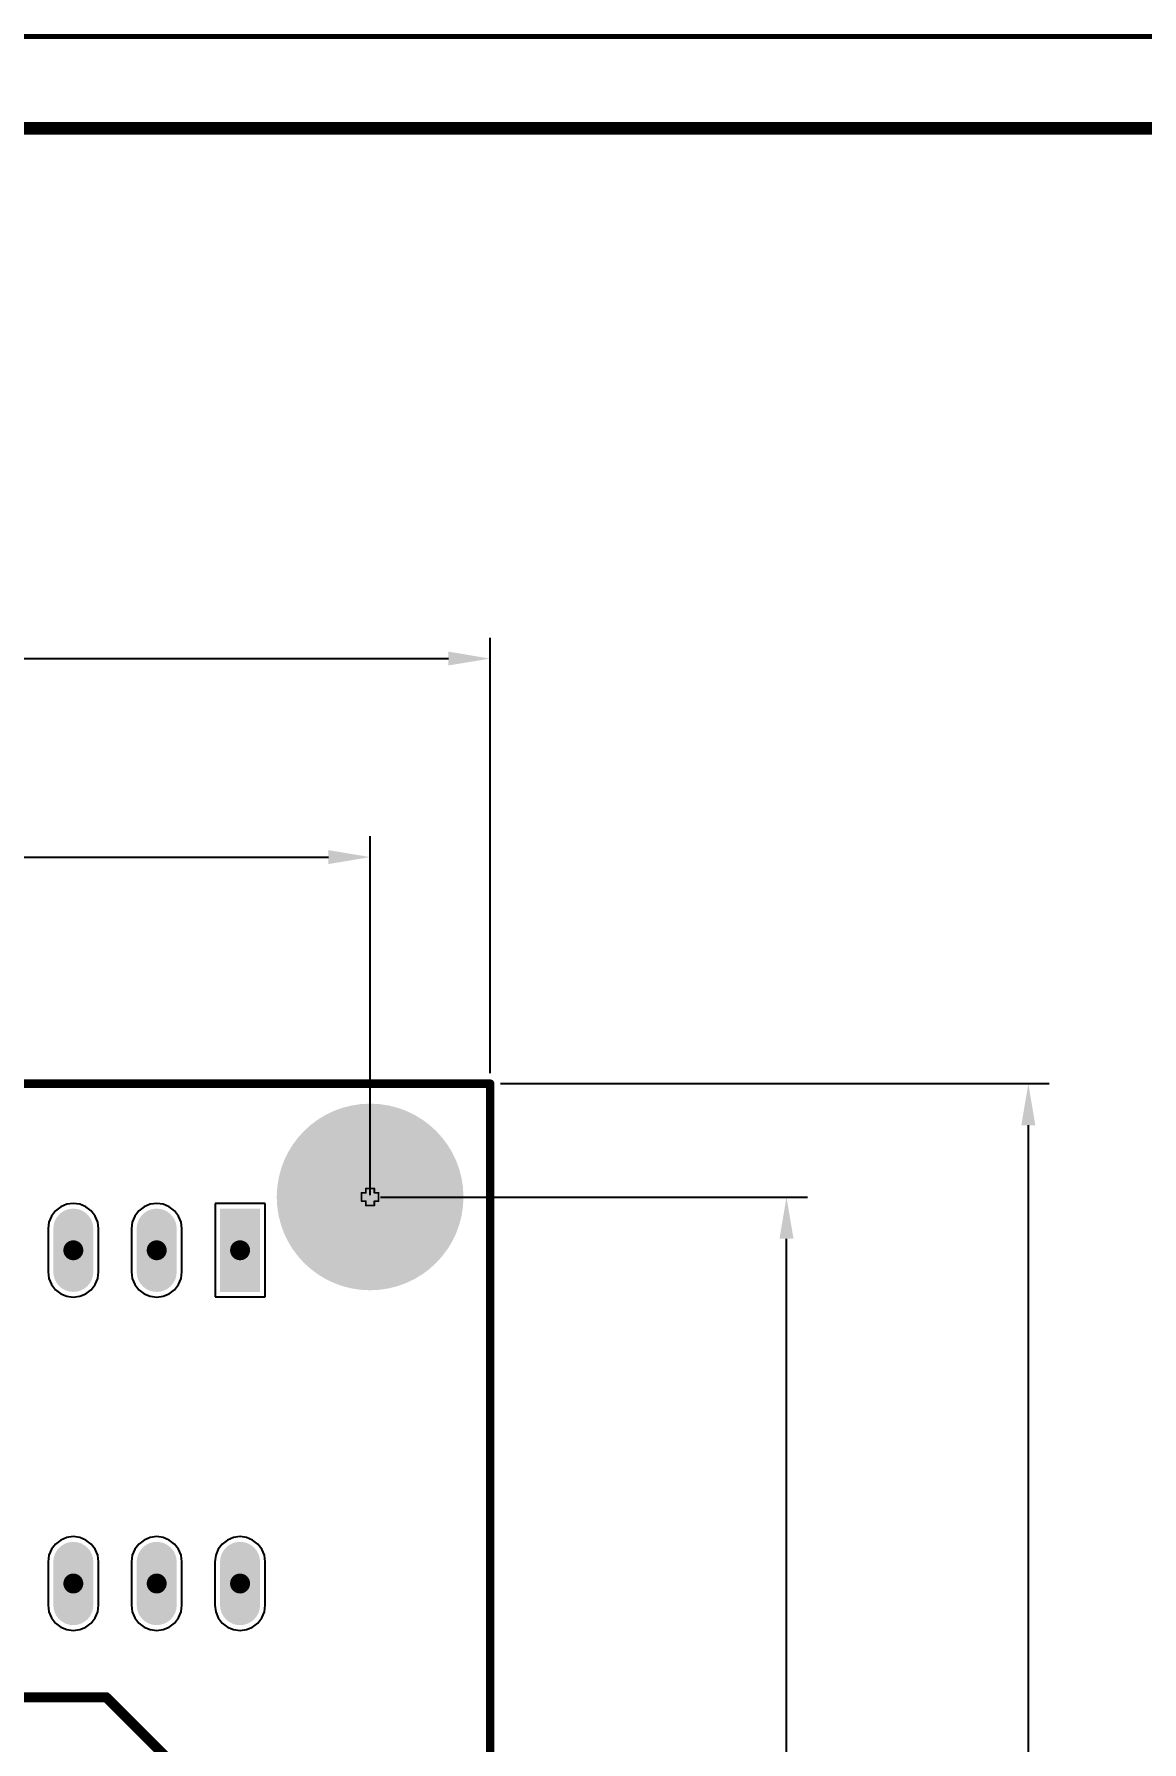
# Paper-space layout 'Лист1' of a CAD drawing. Header units: millimetres. Extents: x 0 to 594, y 0 to 420.
# Drawn here: x 222.6 to 289, y 317.9 to 420.3 of the extents above; entities that cross this region are included whole.
import ezdxf

# ---------------------------------------------------------------- set-up
doc = ezdxf.new("R2010")
doc.units = ezdxf.units.MM
for name, color, linetype in [('DrillDrawing', 1, 'Continuous'), ('Mechanical1', 6, 'Continuous'), ('PadHoleLayer', 156, 'Continuous'), ('TopLayer', 1, 'Continuous')]:
    doc.layers.add(name, color=color, linetype=linetype)
doc.layers.add('Sheet', color=7, linetype='Continuous', lineweight=50)
doc.styles.get("Standard").update_dxf_attribs({"font": 'arial.ttf'})
doc.dimstyles.new('ISO-25', dxfattribs={"dimtxt": 2.5, "dimasz": 2.5, "dimexe": 1.25, "dimexo": 0.625, "dimtad": 1, "dimtxsty": 'Standard', "dimcen": 2.5, "dimadec": 0, "dimazin": 0, "dimtfac": 1, "dimtmove": 0, "dimatfit": 3, "dimfxl": 1, "dimarcsym": 0})

# ---------------------------------------------------------------- blocks, each defined once
blk = doc.blocks.new('*D190')
at = {"color": 0, "lineweight": -2, "transparency": 16777216}
for p, q in [((250.54, 357.38), (283.41, 357.38)), ((282.16, 354.88), (282.16, 228.02)), ((250.54, 225.52), (283.41, 225.52))]:
    blk.add_line(p, q, dxfattribs=at)
at = {"color": 0, "transparency": 16777216}
for points in [[(281.74, 354.88), (282.58, 354.88), (282.16, 357.38)], [(281.74, 228.02), (282.58, 228.02), (282.16, 225.52)]]:
    blk.add_solid(points, dxfattribs=at)
at = {"layer": 'Defpoints', "color": 0, "transparency": 16777216}
for p in [(249.91, 357.38), (249.91, 225.52), (282.16, 225.52)]:
    blk.add_point(p, dxfattribs=at)
at = {"color": 0, "transparency": 16777216, "insert": (278.66, 291.45), "char_height": 2.5, "attachment_point": 5, "rotation": 90}
blk.add_mtext('{\\fGOST type A|b0|i1|c204|p34;\\H2x;66±0,1}', dxfattribs=at)
blk = doc.blocks.new('*D191')
at = {"color": 0, "lineweight": -2, "transparency": 16777216}
for p, q in [((80.09, 358), (80.09, 384.11)), ((249.91, 358), (249.91, 384.11)), ((82.59, 382.86), (247.41, 382.86))]:
    blk.add_line(p, q, dxfattribs=at)
at = {"color": 0, "transparency": 16777216}
for points in [[(82.59, 383.28), (82.59, 382.45), (80.09, 382.86)], [(247.41, 383.28), (247.41, 382.45), (249.91, 382.86)]]:
    blk.add_solid(points, dxfattribs=at)
at = {"layer": 'Defpoints', "color": 0, "transparency": 16777216}
for p in [(249.91, 382.86), (80.09, 357.38), (249.91, 357.38)]:
    blk.add_point(p, dxfattribs=at)
at = {"color": 0, "transparency": 16777216, "insert": (165, 386.36), "char_height": 2.5, "width": 16.1, "attachment_point": 5}
blk.add_mtext('{\\fGOST type A|b0|i1|c204|p34;\\H2x;85±0,1}', dxfattribs=at)
blk = doc.blocks.new('*D207')
at = {"color": 0, "lineweight": -2, "transparency": 16777216}
for p, q in [((243.35, 350.58), (268.92, 350.58)), ((267.67, 235.61), (267.67, 348.08)), ((242.95, 233.11), (268.92, 233.11))]:
    blk.add_line(p, q, dxfattribs=at)
at = {"color": 0, "transparency": 16777216}
for points in [[(267.25, 348.08), (268.09, 348.08), (267.67, 350.58)], [(267.25, 235.61), (268.09, 235.61), (267.67, 233.11)]]:
    blk.add_solid(points, dxfattribs=at)
at = {"layer": 'Defpoints', "color": 0, "transparency": 16777216}
for p in [(242.72, 350.58), (267.67, 350.58), (242.32, 233.11)]:
    blk.add_point(p, dxfattribs=at)
at = {"color": 0, "transparency": 16777216, "insert": (264.17, 291.85), "char_height": 2.5, "attachment_point": 5, "rotation": 90}
blk.add_mtext('{\\fGOST type A|b0|i1|c0|p34;\\H2x;59\\fGOST type A|b0|i1|c204|p34;±0,1}', dxfattribs=at)
blk = doc.blocks.new('*D208')
at = {"color": 0, "lineweight": -2, "transparency": 16777216}
for p, q in [((87.69, 350.61), (87.69, 372.21)), ((242.72, 350.7), (242.72, 372.21)), ((90.19, 370.96), (240.22, 370.96))]:
    blk.add_line(p, q, dxfattribs=at)
at = {"color": 0, "transparency": 16777216}
for points in [[(90.19, 371.38), (90.19, 370.54), (87.69, 370.96)], [(240.22, 371.38), (240.22, 370.54), (242.72, 370.96)]]:
    blk.add_solid(points, dxfattribs=at)
at = {"layer": 'Defpoints', "color": 0, "transparency": 16777216}
for p in [(242.72, 370.96), (87.69, 349.98), (242.72, 350.08)]:
    blk.add_point(p, dxfattribs=at)
at = {"color": 0, "transparency": 16777216, "insert": (165.2, 374.46), "char_height": 2.5, "attachment_point": 5}
blk.add_mtext('{\\fGOST type A|b0|i1|c0|p34;\\H2x;77\\fGOST type A|b0|i1|c204|p34;±0,1}', dxfattribs=at)

psp = doc.layouts.new('Лист1')

# ---------------------------------------------------------------- hatches: boundary and pattern name
at = {"layer": 'PadHoleLayer'}
h = psp.add_hatch(color=156, dxfattribs=at)
edge = h.paths.add_edge_path()
edge.add_arc((242.721, 350.584), 3.197, 0, 360)
h = psp.add_hatch(color=156, dxfattribs=at)
edge = h.paths.add_edge_path()
edge.add_arc((224.94, 347.387), 0.599, 0, 360)
h = psp.add_hatch(color=156, dxfattribs=at)
edge = h.paths.add_edge_path()
edge.add_arc((229.935, 347.387), 0.599, 0, 360)
h = psp.add_hatch(color=156, dxfattribs=at)
edge = h.paths.add_edge_path()
edge.add_arc((234.93, 347.387), 0.599, 0, 360)
h = psp.add_hatch(color=156, dxfattribs=at)
edge = h.paths.add_edge_path()
edge.add_arc((224.94, 327.408), 0.599, 0, 360)
h = psp.add_hatch(color=156, dxfattribs=at)
edge = h.paths.add_edge_path()
edge.add_arc((229.935, 327.408), 0.599, 0, 360)
h = psp.add_hatch(color=156, dxfattribs=at)
edge = h.paths.add_edge_path()
edge.add_arc((234.93, 327.408), 0.599, 0, 360)
at = {"layer": 'TopLayer'}
h = psp.add_hatch(color=1, dxfattribs=at)
edge = h.paths.add_edge_path()
edge.add_arc((242.721, 350.584), 5.594, 0, 360)
h = psp.add_hatch(color=1, dxfattribs=at)
edge = h.paths.add_edge_path()
edge.add_arc((224.94, 348.686), 1.199, 0, 180)
edge.add_line((223.742, 348.686), (223.742, 346.088))
edge.add_arc((224.94, 346.088), 1.199, 180, 360)
edge.add_line((226.139, 346.088), (226.139, 348.686))
h = psp.add_hatch(color=1, dxfattribs=at)
edge = h.paths.add_edge_path()
edge.add_arc((229.935, 348.686), 1.199, 0, 180)
edge.add_line((228.736, 348.686), (228.736, 346.088))
edge.add_arc((229.935, 346.088), 1.199, 180, 360)
edge.add_line((231.134, 346.088), (231.134, 348.686))
psp.add_hatch(color=1, dxfattribs=at).paths.add_polyline_path([(236.128, 349.884), (236.128, 344.89), (233.731, 344.89), (233.731, 349.884)])
h = psp.add_hatch(color=1, dxfattribs=at)
edge = h.paths.add_edge_path()
edge.add_arc((224.94, 328.707), 1.199, 0, 180)
edge.add_line((223.742, 328.707), (223.742, 326.11))
edge.add_arc((224.94, 326.11), 1.199, 180, 360)
edge.add_line((226.139, 326.11), (226.139, 328.707))
h = psp.add_hatch(color=1, dxfattribs=at)
edge = h.paths.add_edge_path()
edge.add_arc((229.935, 328.707), 1.199, 0, 180)
edge.add_line((228.736, 328.707), (228.736, 326.11))
edge.add_arc((229.935, 326.11), 1.199, 180, 360)
edge.add_line((231.134, 326.11), (231.134, 328.707))
h = psp.add_hatch(color=1, dxfattribs=at)
edge = h.paths.add_edge_path()
edge.add_arc((234.93, 328.707), 1.199, 0, 180)
edge.add_line((233.731, 328.707), (233.731, 326.11))
edge.add_arc((234.93, 326.11), 1.199, 180, 360)
edge.add_line((236.128, 326.11), (236.128, 328.707))

# ---------------------------------------------------------------- linework, layer by layer
at = {"layer": 'DrillDrawing', "const_width": 0.101}
for points in [[(242.214, 350.33), (242.214, 350.837)], [(242.214, 350.837), (242.468, 350.837)], [(242.214, 350.33), (242.468, 350.33)], [(242.468, 350.837), (242.468, 351.091)], [(242.468, 351.091), (242.975, 351.091)], [(242.468, 350.076), (242.468, 350.33)], [(242.975, 350.837), (242.975, 351.091)], [(242.975, 350.837), (243.229, 350.837)], [(242.975, 350.33), (243.229, 350.33)], [(242.975, 350.076), (242.975, 350.33)], [(243.229, 350.33), (243.229, 350.837)], [(242.468, 350.076), (242.975, 350.076)]]:
    psp.add_lwpolyline(points, dxfattribs=at)
at = {"layer": 'DrillDrawing'}
for points, const_width in [([(242.189, 350.837, 1), (242.239, 350.837, 1)], 0.0507), ([(242.189, 350.837, 1), (242.239, 350.837, 1)], 0.0507), ([(242.189, 350.33, 1), (242.239, 350.33, 1)], 0.0507), ([(242.189, 350.33, 1), (242.239, 350.33, 1)], 0.0507), ([(242.442, 351.091, 1), (242.493, 351.091, 1)], 0.0507), ([(242.442, 351.091, 1), (242.493, 351.091, 1)], 0.0507), ([(242.442, 350.837, 1), (242.493, 350.837, 1)], 0.0507), ([(242.442, 350.837, 1), (242.493, 350.837, 1)], 0.0507), ([(242.442, 350.33, 1), (242.493, 350.33, 1)], 0.0507), ([(242.442, 350.33, 1), (242.493, 350.33, 1)], 0.0507), ([(242.95, 351.091, 1), (243.001, 351.091, 1)], 0.0507), ([(242.95, 351.091, 1), (243.001, 351.091, 1)], 0.0507), ([(242.95, 350.837, 1), (243.001, 350.837, 1)], 0.0507), ([(242.95, 350.837, 1), (243.001, 350.837, 1)], 0.0507), ([(242.95, 350.33, 1), (243.001, 350.33, 1)], 0.0507), ([(242.95, 350.33, 1), (243.001, 350.33, 1)], 0.0507), ([(243.204, 350.837, 1), (243.254, 350.837, 1)], 0.0507), ([(243.204, 350.837, 1), (243.254, 350.837, 1)], 0.0507), ([(243.204, 350.33, 1), (243.254, 350.33, 1)], 0.0507), ([(243.204, 350.33, 1), (243.254, 350.33, 1)], 0.0507), ([(242.442, 350.076, 1), (242.493, 350.076, 1)], 0.0507), ([(242.442, 350.076, 1), (242.493, 350.076, 1)], 0.0507), ([(242.95, 350.076, 1), (243.001, 350.076, 1)], 0.0507), ([(242.95, 350.076, 1), (243.001, 350.076, 1)], 0.0507), ([(225.448, 347.387, 1), (224.433, 347.387, 1)], 0.101), ([(224.407, 347.387, 1), (224.458, 347.387, 1)], 0.0507), ([(225.422, 347.387, 1), (225.473, 347.387, 1)], 0.0507), ([(230.442, 347.387, 1), (229.427, 347.387, 1)], 0.101), ([(229.402, 347.387, 1), (229.453, 347.387, 1)], 0.0507), ([(230.417, 347.387, 1), (230.468, 347.387, 1)], 0.0507), ([(235.437, 347.387, 1), (234.422, 347.387, 1)], 0.101), ([(234.397, 347.387, 1), (234.448, 347.387, 1)], 0.0507), ([(235.412, 347.387, 1), (235.463, 347.387, 1)], 0.0507), ([(225.448, 327.408, 1), (224.433, 327.408, 1)], 0.101), ([(230.442, 327.408, 1), (229.427, 327.408, 1)], 0.101), ([(235.437, 327.408, 1), (234.422, 327.408, 1)], 0.101), ([(224.407, 327.408, 1), (224.458, 327.408, 1)], 0.0507), ([(225.422, 327.408, 1), (225.473, 327.408, 1)], 0.0507), ([(229.402, 327.408, 1), (229.453, 327.408, 1)], 0.0507), ([(230.417, 327.408, 1), (230.468, 327.408, 1)], 0.0507), ([(234.397, 327.408, 1), (234.448, 327.408, 1)], 0.0507), ([(235.412, 327.408, 1), (235.463, 327.408, 1)], 0.0507)]:
    psp.add_lwpolyline(points, format="xyb", close=True, dxfattribs=dict(at, const_width=const_width))
at = {"layer": 'Mechanical1', "const_width": 0.507}
for points in [[(80.094, 357.376), (249.914, 357.376)], [(249.914, 225.516), (249.914, 357.376)]]:
    psp.add_lwpolyline(points, dxfattribs=at)
at = {"layer": 'Mechanical1', "const_width": 0.254}
psp.add_lwpolyline([(249.787, 357.376, 1), (250.041, 357.376, 1)], format="xyb", close=True, dxfattribs=at)
psp.add_lwpolyline([(249.787, 357.376, 1), (250.041, 357.376, 1)], format="xyb", close=True, dxfattribs=at)
at = {"layer": 'Sheet'}
for points, const_width in [([(0.15, 420.15), (594.15, 420.15), (594.15, 0.15), (0.15, 0.15), (0.15, 420.15)], 0.3), ([(19.651, 150.65), (8.151, 150.65), (8.151, 5.15), (588.151, 5.15), (588.151, 414.65), (19.651, 414.649), (19.651, 171.65)], 0.749)]:
    psp.add_lwpolyline(points, dxfattribs=dict(at, const_width=const_width))
at = {"layer": 'TopLayer'}
for p, q in [((132.363, 357.376), (249.914, 357.376)), ((249.914, 357.376), (249.914, 231.51)), ((224.94, 350.197), (224.549, 350.145)), ((225.331, 350.145), (224.94, 350.197)), ((229.935, 350.197), (229.544, 350.145)), ((230.326, 350.145), (229.935, 350.197)), ((236.428, 350.184), (233.431, 350.184)), ((233.431, 350.184), (233.431, 344.59)), ((236.428, 344.59), (236.428, 350.184)), ((223.631, 349.441), (223.48, 349.077)), ((223.872, 349.754), (223.631, 349.441)), ((224.185, 349.994), (223.872, 349.754)), ((224.549, 350.145), (224.185, 349.994)), ((225.696, 349.994), (225.331, 350.145)), ((226.009, 349.754), (225.696, 349.994)), ((226.249, 349.441), (226.009, 349.754)), ((226.4, 349.077), (226.249, 349.441)), ((228.626, 349.441), (228.475, 349.077)), ((228.866, 349.754), (228.626, 349.441)), ((229.179, 349.994), (228.866, 349.754)), ((229.544, 350.145), (229.179, 349.994)), ((230.691, 349.994), (230.326, 350.145)), ((231.004, 349.754), (230.691, 349.994)), ((231.244, 349.441), (231.004, 349.754)), ((231.395, 349.077), (231.244, 349.441)), ((223.48, 349.077), (223.429, 348.686)), ((223.429, 348.686), (223.429, 346.088)), ((226.452, 348.686), (226.4, 349.077)), ((226.452, 346.088), (226.452, 348.686)), ((228.475, 349.077), (228.424, 348.686)), ((228.424, 348.686), (228.424, 346.088)), ((231.446, 348.686), (231.395, 349.077)), ((231.446, 346.088), (231.446, 348.686)), ((223.429, 346.088), (223.48, 345.697)), ((226.4, 345.697), (226.452, 346.088)), ((228.424, 346.088), (228.475, 345.697)), ((231.395, 345.697), (231.446, 346.088)), ((223.48, 345.697), (223.631, 345.333)), ((223.631, 345.333), (223.872, 345.02)), ((226.009, 345.02), (226.249, 345.333)), ((226.249, 345.333), (226.4, 345.697)), ((228.475, 345.697), (228.626, 345.333)), ((228.626, 345.333), (228.866, 345.02)), ((231.004, 345.02), (231.244, 345.333)), ((231.244, 345.333), (231.395, 345.697)), ((223.872, 345.02), (224.185, 344.779)), ((224.185, 344.779), (224.549, 344.628)), ((224.549, 344.628), (224.94, 344.577)), ((224.94, 344.577), (225.331, 344.628)), ((225.331, 344.628), (225.696, 344.779)), ((225.696, 344.779), (226.009, 345.02)), ((228.866, 345.02), (229.179, 344.779)), ((229.179, 344.779), (229.544, 344.628)), ((229.544, 344.628), (229.935, 344.577)), ((229.935, 344.577), (230.326, 344.628)), ((230.326, 344.628), (230.691, 344.779)), ((230.691, 344.779), (231.004, 345.02)), ((233.431, 344.59), (236.428, 344.59)), ((223.872, 329.775), (223.631, 329.462)), ((224.185, 330.016), (223.872, 329.775)), ((224.549, 330.167), (224.185, 330.016)), ((224.94, 330.218), (224.549, 330.167)), ((225.331, 330.167), (224.94, 330.218)), ((225.696, 330.016), (225.331, 330.167)), ((226.009, 329.775), (225.696, 330.016)), ((226.249, 329.462), (226.009, 329.775)), ((228.866, 329.775), (228.626, 329.462)), ((229.179, 330.016), (228.866, 329.775)), ((229.544, 330.167), (229.179, 330.016)), ((229.935, 330.218), (229.544, 330.167)), ((230.326, 330.167), (229.935, 330.218)), ((230.691, 330.016), (230.326, 330.167)), ((231.004, 329.775), (230.691, 330.016)), ((231.244, 329.462), (231.004, 329.775)), ((233.861, 329.775), (233.621, 329.462)), ((234.174, 330.016), (233.861, 329.775)), ((234.539, 330.167), (234.174, 330.016)), ((234.93, 330.218), (234.539, 330.167)), ((235.321, 330.167), (234.93, 330.218)), ((235.685, 330.016), (235.321, 330.167)), ((235.998, 329.775), (235.685, 330.016)), ((236.239, 329.462), (235.998, 329.775)), ((223.48, 329.098), (223.429, 328.707)), ((223.429, 328.707), (223.429, 326.11)), ((223.631, 329.462), (223.48, 329.098)), ((226.4, 329.098), (226.249, 329.462)), ((226.452, 328.707), (226.4, 329.098)), ((226.452, 326.11), (226.452, 328.707)), ((228.475, 329.098), (228.424, 328.707)), ((228.424, 328.707), (228.424, 326.11)), ((228.626, 329.462), (228.475, 329.098)), ((231.395, 329.098), (231.244, 329.462)), ((231.446, 328.707), (231.395, 329.098)), ((231.446, 326.11), (231.446, 328.707)), ((233.47, 329.098), (233.418, 328.707)), ((233.418, 328.707), (233.418, 326.11)), ((233.621, 329.462), (233.47, 329.098)), ((236.39, 329.098), (236.239, 329.462)), ((236.441, 328.707), (236.39, 329.098)), ((236.441, 326.11), (236.441, 328.707)), ((223.429, 326.11), (223.48, 325.718)), ((223.48, 325.718), (223.631, 325.354)), ((226.249, 325.354), (226.4, 325.718)), ((226.4, 325.718), (226.452, 326.11)), ((228.424, 326.11), (228.475, 325.718)), ((228.475, 325.718), (228.626, 325.354)), ((231.244, 325.354), (231.395, 325.718)), ((231.395, 325.718), (231.446, 326.11)), ((233.418, 326.11), (233.47, 325.718)), ((233.47, 325.718), (233.621, 325.354)), ((236.239, 325.354), (236.39, 325.718)), ((236.39, 325.718), (236.441, 326.11)), ((223.631, 325.354), (223.872, 325.041)), ((223.872, 325.041), (224.185, 324.801)), ((224.185, 324.801), (224.549, 324.65)), ((224.549, 324.65), (224.94, 324.598)), ((224.94, 324.598), (225.331, 324.65)), ((225.331, 324.65), (225.696, 324.801)), ((225.696, 324.801), (226.009, 325.041)), ((226.009, 325.041), (226.249, 325.354)), ((228.626, 325.354), (228.866, 325.041)), ((228.866, 325.041), (229.179, 324.801)), ((229.179, 324.801), (229.544, 324.65)), ((229.544, 324.65), (229.935, 324.598)), ((229.935, 324.598), (230.326, 324.65)), ((230.326, 324.65), (230.691, 324.801)), ((230.691, 324.801), (231.004, 325.041)), ((231.004, 325.041), (231.244, 325.354)), ((233.621, 325.354), (233.861, 325.041)), ((233.861, 325.041), (234.174, 324.801)), ((234.174, 324.801), (234.539, 324.65)), ((234.539, 324.65), (234.93, 324.598)), ((234.93, 324.598), (235.321, 324.65)), ((235.321, 324.65), (235.685, 324.801)), ((235.685, 324.801), (235.998, 325.041)), ((235.998, 325.041), (236.239, 325.354))]:
    psp.add_line(p, q, dxfattribs=at)
at = {"layer": 'TopLayer', "const_width": 0.599}
for points in [[(210.615, 320.593), (226.905, 320.593)], [(226.905, 320.593), (231.917, 315.581)]]:
    psp.add_lwpolyline(points, dxfattribs=at)
at = {"layer": 'TopLayer', "const_width": 0.3}
psp.add_lwpolyline([(226.755, 320.593, 1), (227.055, 320.593, 1)], format="xyb", close=True, dxfattribs=at)
psp.add_lwpolyline([(226.755, 320.593, 1), (227.055, 320.593, 1)], format="xyb", close=True, dxfattribs=at)

# ---------------------------------------------------------------- dimensions: what is measured, and where the dimension line sits
dim = psp.add_linear_dim(base=(249.914, 382.864), p1=(80.094, 357.376), p2=(249.914, 357.376), text='{\\fGOST type A|b0|i1|c204|p34;\\H2x;85±0,1}', dimstyle='ISO-25')
dim.commit()
dim.dimension.update_dxf_attribs({"geometry": '*D191', "text_midpoint": (165.004, 382.864), "dimtype": 160})
dim = psp.add_linear_dim(base=(242.721, 370.959), p1=(87.686, 349.984), p2=(242.721, 350.076), text='{\\fGOST type A|b0|i1|c0|p34;\\H2x;77\\fGOST type A|b0|i1|c204|p34;±0,1}', dimstyle='ISO-25')
dim.commit()
dim.dimension.update_dxf_attribs({"geometry": '*D208', "text_midpoint": (165.204, 374.459)})
dim = psp.add_linear_dim(base=(282.161, 225.516), p1=(249.914, 357.376), p2=(249.914, 225.516), angle=270, text='{\\fGOST type A|b0|i1|c204|p34;\\H2x;66±0,1}', dimstyle='ISO-25')
dim.commit()
dim.dimension.update_dxf_attribs({"geometry": '*D190', "text_midpoint": (282.161, 291.446), "dimtype": 161})
dim = psp.add_linear_dim(base=(267.67, 350.584), p1=(242.322, 233.108), p2=(242.721, 350.584), angle=90, text='{\\fGOST type A|b0|i1|c0|p34;\\H2x;59\\fGOST type A|b0|i1|c204|p34;±0,1}', dimstyle='ISO-25')
dim.commit()
dim.dimension.update_dxf_attribs({"geometry": '*D207', "text_midpoint": (264.17, 291.846)})

doc.saveas('drawing.dxf')
